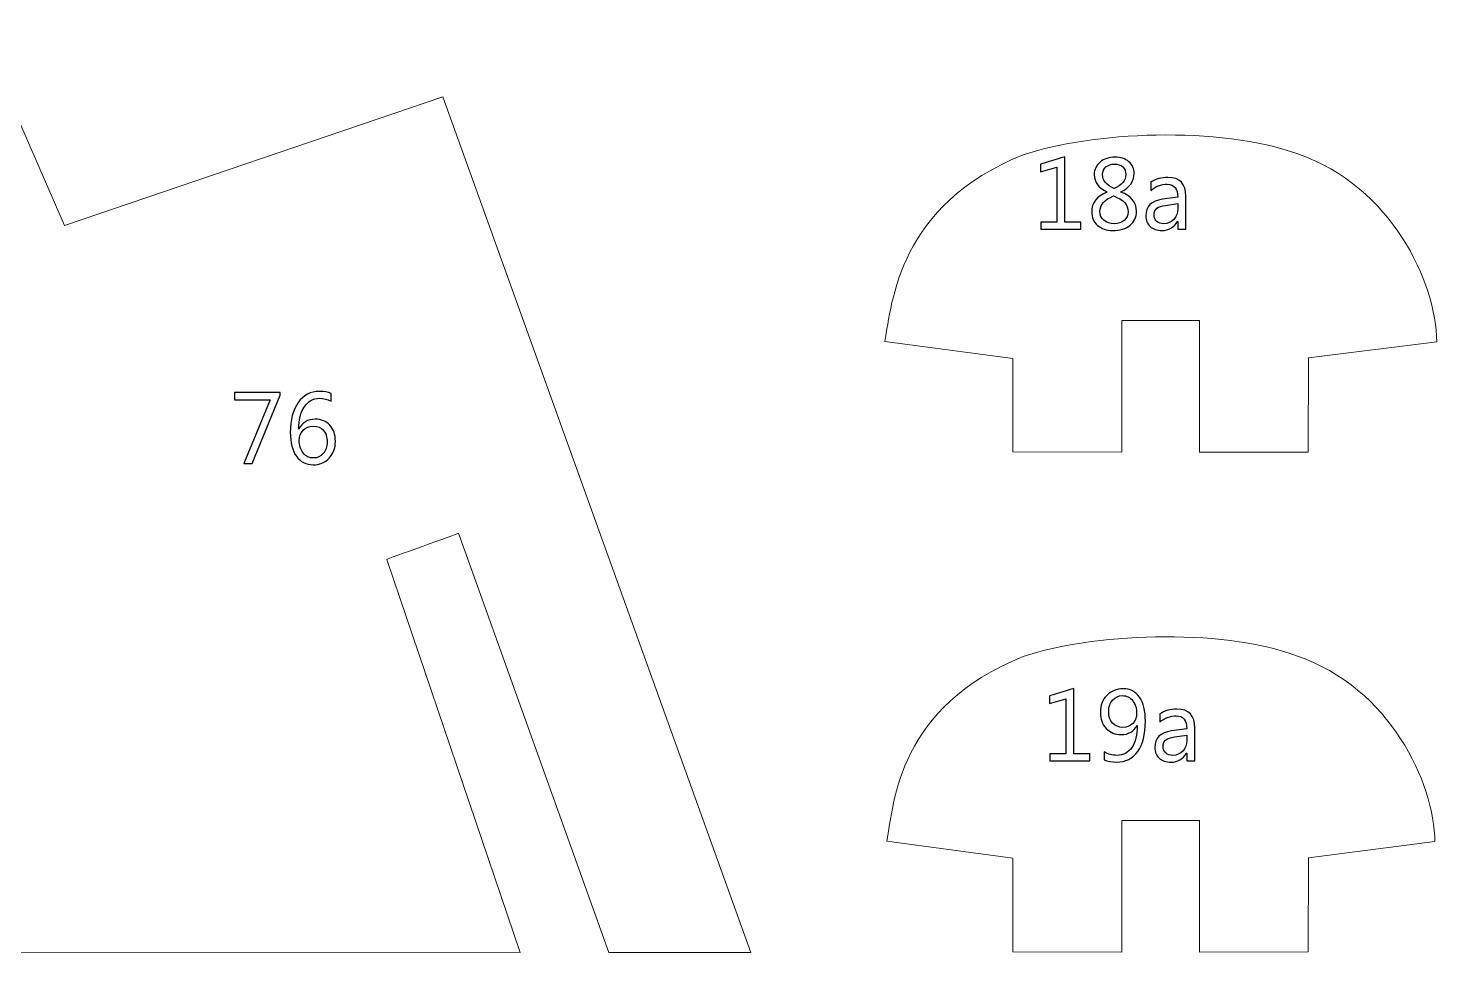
# Model space of a CAD drawing. Header units: centimetres. Extents: x -19.4 to 19.9, y -26.5 to 22.7.
# Drawn here: x 13.74 to 19.62, y -26.46 to -22.59 of the extents above; entities that cross this region are included whole.
import ezdxf

# ---------------------------------------------------------------- set-up
doc = ezdxf.new("R2010")
doc.units = ezdxf.units.CM
doc.header["$MEASUREMENT"] = 0
doc.layers.add('Camada 1', color=7, linetype='Continuous')

msp = doc.modelspace()

# ---------------------------------------------------------------- linework, layer by layer
at = {"layer": 'Camada 1', "color": 7, "lineweight": 9}
for points, knots in [([(15.46862, -22.88069), (15.46862, -22.88069), (16.7564, -26.45463), (16.7564, -26.45463), (16.7564, -26.45463), (16.7564, -26.45463), (16.16272, -26.45526), (16.16272, -26.45526), (16.16272, -26.45526), (16.16272, -26.45526), (15.53393, -24.70365), (15.53393, -24.70365), (15.53393, -24.70365), (15.53393, -24.70365), (15.23463, -24.8125), (15.23463, -24.8125), (15.23463, -24.8125), (15.23463, -24.8125), (15.79181, -26.45503), (15.79181, -26.45503), (15.79181, -26.45503), (15.79181, -26.45503), (8.80438, -26.45255), (8.80438, -26.45255), (8.80438, -26.45255), (8.80438, -26.45255), (8.79951, -25.87983), (8.79951, -25.87983), (8.79951, -25.87983), (8.79951, -25.87983), (8.47881, -25.87795), (8.47881, -25.87795), (8.47881, -25.87795), (8.47881, -25.87795), (8.47523, -26.45047), (8.47523, -26.45047), (8.47523, -26.45047), (8.47523, -26.45047), (6.45199, -26.45212), (6.45199, -26.45212), (6.45199, -26.45212), (6.20591, -26.46023), (6.14256, -26.04751), (6.38097, -25.97301), (6.38097, -25.97301), (6.38097, -25.97301), (8.44333, -25.27122), (8.44333, -25.27122), (8.44333, -25.27122), (8.44333, -25.27122), (8.34547, -24.96979), (8.34547, -24.96979), (8.34547, -24.96979), (8.34547, -24.96979), (9.88118, -24.43949), (9.88118, -24.43949), (9.88118, -24.43949), (9.88118, -24.43949), (9.99392, -24.74276), (9.99392, -24.74276), (9.99392, -24.74276), (9.99392, -24.74276), (12.45782, -23.90472), (12.45782, -23.90472), (12.45782, -23.90472), (12.45782, -23.90472), (11.44347, -21.50548), (11.44347, -21.50548), (11.44347, -21.50548), (11.44347, -21.50548), (12.89858, -21.14595), (12.89858, -21.14595), (12.89858, -21.14595), (12.89858, -21.14595), (13.889, -23.41795), (13.889, -23.41795), (13.889, -23.41795), (13.889, -23.41795), (15.46862, -22.88069), (15.46862, -22.88069)], [0, 0, 0, 0, 0.047619, 0.047619, 0.047619, 0.0476191, 0.0952381, 0.0952381, 0.0952381, 0.0952381, 0.1428571, 0.1428571, 0.1428571, 0.1428572, 0.1904762, 0.1904762, 0.1904762, 0.1904762, 0.2380952, 0.2380952, 0.2380952, 0.2380952, 0.2857143, 0.2857143, 0.2857143, 0.2857143, 0.3333333, 0.3333333, 0.3333333, 0.3333333, 0.3809524, 0.3809524, 0.3809524, 0.3809524, 0.4285714, 0.4285714, 0.4285714, 0.4285714, 0.4761905, 0.4761905, 0.4761905, 0.4761905, 0.5238095, 0.5238095, 0.5238095, 0.5238095, 0.5714286, 0.5714286, 0.5714286, 0.5714286, 0.6190476, 0.6190476, 0.6190476, 0.6190476, 0.6666667, 0.6666667, 0.6666667, 0.6666667, 0.7142857, 0.7142857, 0.7142857, 0.7142857, 0.7619048, 0.7619048, 0.7619048, 0.7619048, 0.8095238, 0.8095238, 0.8095238, 0.8095238, 0.8571429, 0.8571429, 0.8571429, 0.8571429, 0.9047619, 0.9047619, 0.9047619, 0.9047619, 1, 1, 1, 1]), ([(18.30571, -23.8153), (18.30571, -23.8153), (18.63016, -23.8153), (18.63016, -23.8153), (18.63016, -23.8153), (18.63016, -23.8153), (18.62994, -24.36472), (18.62994, -24.36472), (18.62994, -24.36472), (18.62994, -24.36472), (19.08462, -24.3646), (19.08462, -24.3646), (19.08462, -24.3646), (19.08462, -24.3646), (19.08492, -23.97119), (19.08492, -23.97119), (19.08492, -23.97119), (19.08492, -23.97119), (19.62165, -23.90367), (19.62165, -23.90367), (19.62165, -23.90367), (19.61868, -23.65699), (19.43366, -23.25421), (19.04145, -23.11915), (19.04145, -23.11915), (18.71674, -22.9992), (18.17088, -23.02732), (17.8942, -23.1225), (17.8942, -23.1225), (17.37287, -23.33171), (17.34574, -23.73671), (17.31563, -23.90215), (17.31563, -23.90215), (17.31563, -23.90215), (17.85018, -23.97329), (17.85018, -23.97329), (17.85018, -23.97329), (17.85018, -23.97329), (17.85024, -24.36394), (17.85024, -24.36394), (17.85024, -24.36394), (17.85024, -24.36394), (18.30575, -24.36468), (18.30575, -24.36468), (18.30575, -24.36468), (18.30575, -24.36468), (18.30571, -23.8153), (18.30571, -23.8153)], [0, 0, 0, 0, 0.0769231, 0.0769231, 0.0769231, 0.0769231, 0.1538462, 0.1538462, 0.1538462, 0.1538462, 0.2307692, 0.2307692, 0.2307692, 0.2307692, 0.3076923, 0.3076923, 0.3076923, 0.3076923, 0.3846154, 0.3846154, 0.3846154, 0.3846154, 0.4615385, 0.4615385, 0.4615385, 0.4615385, 0.5384615, 0.5384615, 0.5384615, 0.5384615, 0.6153846, 0.6153846, 0.6153846, 0.6153846, 0.6923077, 0.6923077, 0.6923077, 0.6923077, 0.7692308, 0.7692308, 0.7692308, 0.7692308, 0.8461538, 0.8461538, 0.8461538, 0.8461539, 1, 1, 1, 1]), ([(18.30571, -25.9033), (18.30571, -25.9033), (18.63016, -25.9033), (18.63016, -25.9033), (18.63016, -25.9033), (18.63016, -25.9033), (18.62994, -26.45272), (18.62994, -26.45272), (18.62994, -26.45272), (18.62994, -26.45272), (19.08462, -26.4526), (19.08462, -26.4526), (19.08462, -26.4526), (19.08462, -26.4526), (19.08492, -26.05919), (19.08492, -26.05919), (19.08492, -26.05919), (19.08492, -26.05919), (19.61366, -25.99167), (19.61366, -25.99167), (19.61366, -25.99167), (19.61069, -25.74499), (19.42774, -25.35021), (19.03552, -25.21515), (19.03552, -25.21515), (18.71082, -25.0952), (18.17088, -25.12332), (17.8942, -25.2185), (17.8942, -25.2185), (17.37287, -25.42771), (17.35376, -25.82471), (17.32364, -25.99015), (17.32364, -25.99015), (17.32364, -25.99015), (17.85018, -26.06129), (17.85018, -26.06129), (17.85018, -26.06129), (17.85018, -26.06129), (17.85024, -26.45194), (17.85024, -26.45194), (17.85024, -26.45194), (17.85024, -26.45194), (18.30575, -26.45268), (18.30575, -26.45268), (18.30575, -26.45268), (18.30575, -26.45268), (18.30571, -25.9033), (18.30571, -25.9033)], [0, 0, 0, 0, 0.0769231, 0.0769231, 0.0769231, 0.0769231, 0.1538462, 0.1538462, 0.1538462, 0.1538462, 0.2307692, 0.2307692, 0.2307692, 0.2307692, 0.3076923, 0.3076923, 0.3076923, 0.3076923, 0.3846154, 0.3846154, 0.3846154, 0.3846154, 0.4615385, 0.4615385, 0.4615385, 0.4615385, 0.5384615, 0.5384615, 0.5384615, 0.5384615, 0.6153846, 0.6153846, 0.6153846, 0.6153846, 0.6923077, 0.6923077, 0.6923077, 0.6923077, 0.7692308, 0.7692308, 0.7692308, 0.7692308, 0.8461538, 0.8461538, 0.8461538, 0.8461539, 1, 1, 1, 1])]:
    msp.add_open_spline(points, degree=3, knots=knots, dxfattribs=at)
at = {"layer": 'Camada 1', "color": 7}
for points, knots in [([(18.13488, -23.4337), (18.13488, -23.4337), (17.96724, -23.4337), (17.96724, -23.4337), (17.96724, -23.4337), (17.96724, -23.4337), (17.96724, -23.40407), (17.96724, -23.40407), (17.96724, -23.40407), (17.96724, -23.40407), (18.03412, -23.40407), (18.03412, -23.40407), (18.03412, -23.40407), (18.03412, -23.40407), (18.03412, -23.17363), (18.03412, -23.17363), (18.03412, -23.17363), (18.03412, -23.17363), (17.96554, -23.19409), (17.96554, -23.19409), (17.96554, -23.19409), (17.96554, -23.19409), (17.96554, -23.16192), (17.96554, -23.16192), (17.96554, -23.16192), (17.96554, -23.16192), (18.06799, -23.13059), (18.06799, -23.13059), (18.06799, -23.13059), (18.06799, -23.13059), (18.06799, -23.40407), (18.06799, -23.40407), (18.06799, -23.40407), (18.06799, -23.40407), (18.13488, -23.40407), (18.13488, -23.40407), (18.13488, -23.40407), (18.13488, -23.40407), (18.13488, -23.4337), (18.13488, -23.4337)], [0, 0, 0, 0, 0.0909091, 0.0909091, 0.0909091, 0.0909091, 0.1818182, 0.1818182, 0.1818182, 0.1818182, 0.2727273, 0.2727273, 0.2727273, 0.2727273, 0.3636364, 0.3636364, 0.3636364, 0.3636364, 0.4545455, 0.4545455, 0.4545455, 0.4545455, 0.5454545, 0.5454545, 0.5454545, 0.5454546, 0.6363636, 0.6363636, 0.6363636, 0.6363636, 0.7272727, 0.7272727, 0.7272727, 0.7272727, 0.8181818, 0.8181818, 0.8181818, 0.8181818, 1, 1, 1, 1]), ([(18.24368, -23.27833), (18.24368, -23.27833), (18.24368, -23.27749), (18.24368, -23.27749), (18.24368, -23.27749), (18.20812, -23.26098), (18.19034, -23.23699), (18.19034, -23.20552), (18.19034, -23.20552), (18.19034, -23.18414), (18.19845, -23.16657), (18.21475, -23.15288), (18.21475, -23.15288), (18.23105, -23.13913), (18.252, -23.13228), (18.27769, -23.13228), (18.27769, -23.13228), (18.30083, -23.13228), (18.31988, -23.1387), (18.33477, -23.15154), (18.33477, -23.15154), (18.34965, -23.16439), (18.35713, -23.18082), (18.35713, -23.20093), (18.35713, -23.20093), (18.35713, -23.23381), (18.33879, -23.25928), (18.3021, -23.27749), (18.3021, -23.27749), (18.3021, -23.27749), (18.3021, -23.27833), (18.3021, -23.27833), (18.3021, -23.27833), (18.34528, -23.29379), (18.36687, -23.32053), (18.36687, -23.35856), (18.36687, -23.35856), (18.36687, -23.38311), (18.35805, -23.40258), (18.34041, -23.41705), (18.34041, -23.41705), (18.32284, -23.43151), (18.29829, -23.43878), (18.26689, -23.43878), (18.26689, -23.43878), (18.24156, -23.43878), (18.22075, -23.43158), (18.20431, -23.41726), (18.20431, -23.41726), (18.18794, -23.40294), (18.17975, -23.38431), (18.17975, -23.36145), (18.17975, -23.36145), (18.17975, -23.32342), (18.20106, -23.29569), (18.24368, -23.27833)], [0, 0, 0, 0, 0.0666667, 0.0666667, 0.0666667, 0.0666667, 0.1333333, 0.1333333, 0.1333333, 0.1333333, 0.2, 0.2, 0.2, 0.2, 0.2666667, 0.2666667, 0.2666667, 0.2666667, 0.3333333, 0.3333333, 0.3333333, 0.3333333, 0.4, 0.4, 0.4, 0.4, 0.4666667, 0.4666667, 0.4666667, 0.4666667, 0.5333333, 0.5333333, 0.5333333, 0.5333333, 0.6, 0.6, 0.6, 0.6, 0.6666667, 0.6666667, 0.6666667, 0.6666667, 0.7333333, 0.7333333, 0.7333333, 0.7333333, 0.8, 0.8, 0.8, 0.8, 0.8666667, 0.8666667, 0.8666667, 0.8666667, 1, 1, 1, 1]), ([(18.32242, -23.20517), (18.32242, -23.19148), (18.31812, -23.18075), (18.30958, -23.17285), (18.30958, -23.17285), (18.30104, -23.16502), (18.28933, -23.16107), (18.27458, -23.16107), (18.27458, -23.16107), (18.26075, -23.16107), (18.24904, -23.16516), (18.23944, -23.17342), (18.23944, -23.17342), (18.22985, -23.1816), (18.22505, -23.19204), (18.22505, -23.20474), (18.22505, -23.20474), (18.22505, -23.23057), (18.24114, -23.24997), (18.27331, -23.26309), (18.27331, -23.26309), (18.30605, -23.24955), (18.32242, -23.23029), (18.32242, -23.20517)], [0, 0, 0, 0, 0.1428571, 0.1428571, 0.1428571, 0.1428572, 0.2857143, 0.2857143, 0.2857143, 0.2857143, 0.4285714, 0.4285714, 0.4285714, 0.4285714, 0.5714286, 0.5714286, 0.5714286, 0.5714286, 0.7142857, 0.7142857, 0.7142857, 0.7142857, 1, 1, 1, 1]), ([(18.57304, -23.4337), (18.57304, -23.4337), (18.53917, -23.4337), (18.53917, -23.4337), (18.53917, -23.4337), (18.53917, -23.4337), (18.53917, -23.40061), (18.53917, -23.40061), (18.53917, -23.40061), (18.53917, -23.40061), (18.53832, -23.40061), (18.53832, -23.40061), (18.53832, -23.40061), (18.52358, -23.42608), (18.50192, -23.43878), (18.4732, -23.43878), (18.4732, -23.43878), (18.4521, -23.43878), (18.43559, -23.43321), (18.42367, -23.42199), (18.42367, -23.42199), (18.41174, -23.41084), (18.40582, -23.39602), (18.40582, -23.37754), (18.40582, -23.37754), (18.40582, -23.33795), (18.4291, -23.31488), (18.47567, -23.30839), (18.47567, -23.30839), (18.47567, -23.30839), (18.53917, -23.2995), (18.53917, -23.2995), (18.53917, -23.2995), (18.53917, -23.26338), (18.52463, -23.24531), (18.49557, -23.24531), (18.49557, -23.24531), (18.47009, -23.24531), (18.44709, -23.25406), (18.42656, -23.27156), (18.42656, -23.27156), (18.42656, -23.27156), (18.42656, -23.23685), (18.42656, -23.23685), (18.42656, -23.23685), (18.44737, -23.22358), (18.47129, -23.21695), (18.49846, -23.21695), (18.49846, -23.21695), (18.5482, -23.21695), (18.57304, -23.24327), (18.57304, -23.29597), (18.57304, -23.29597), (18.57304, -23.29597), (18.57304, -23.4337), (18.57304, -23.4337)], [0, 0, 0, 0, 0.0666667, 0.0666667, 0.0666667, 0.0666667, 0.1333333, 0.1333333, 0.1333333, 0.1333333, 0.2, 0.2, 0.2, 0.2, 0.2666667, 0.2666667, 0.2666667, 0.2666667, 0.3333333, 0.3333333, 0.3333333, 0.3333333, 0.4, 0.4, 0.4, 0.4, 0.4666667, 0.4666667, 0.4666667, 0.4666667, 0.5333333, 0.5333333, 0.5333333, 0.5333333, 0.6, 0.6, 0.6, 0.6, 0.6666667, 0.6666667, 0.6666667, 0.6666667, 0.7333333, 0.7333333, 0.7333333, 0.7333333, 0.8, 0.8, 0.8, 0.8, 0.8666667, 0.8666667, 0.8666667, 0.8666667, 1, 1, 1, 1]), ([(18.27105, -23.29442), (18.23331, -23.30945), (18.21447, -23.33132), (18.21447, -23.3599), (18.21447, -23.3599), (18.21447, -23.37464), (18.21997, -23.38678), (18.23091, -23.39623), (18.23091, -23.39623), (18.24184, -23.40569), (18.25624, -23.41042), (18.27416, -23.41042), (18.27416, -23.41042), (18.29123, -23.41042), (18.30513, -23.40576), (18.31593, -23.39645), (18.31593, -23.39645), (18.32672, -23.38713), (18.33216, -23.37535), (18.33216, -23.3611), (18.33216, -23.3611), (18.33216, -23.33132), (18.31177, -23.30903), (18.27105, -23.29442)], [0, 0, 0, 0, 0.1428571, 0.1428571, 0.1428571, 0.1428572, 0.2857143, 0.2857143, 0.2857143, 0.2857143, 0.4285714, 0.4285714, 0.4285714, 0.4285714, 0.5714286, 0.5714286, 0.5714286, 0.5714286, 0.7142857, 0.7142857, 0.7142857, 0.7142857, 1, 1, 1, 1]), ([(18.53917, -23.32659), (18.53917, -23.32659), (18.48809, -23.33365), (18.48809, -23.33365), (18.48809, -23.33365), (18.47235, -23.33584), (18.4605, -23.33979), (18.45253, -23.34536), (18.45253, -23.34536), (18.44455, -23.35101), (18.44053, -23.36089), (18.44053, -23.37514), (18.44053, -23.37514), (18.44053, -23.38551), (18.4442, -23.39398), (18.45161, -23.40054), (18.45161, -23.40054), (18.45895, -23.4071), (18.46882, -23.41042), (18.48103, -23.41042), (18.48103, -23.41042), (18.49789, -23.41042), (18.51179, -23.40449), (18.52273, -23.39271), (18.52273, -23.39271), (18.53367, -23.38085), (18.53917, -23.3659), (18.53917, -23.34776), (18.53917, -23.34776), (18.53917, -23.34776), (18.53917, -23.32659), (18.53917, -23.32659)], [0, 0, 0, 0, 0.1111111, 0.1111111, 0.1111111, 0.1111111, 0.2222222, 0.2222222, 0.2222222, 0.2222222, 0.3333333, 0.3333333, 0.3333333, 0.3333333, 0.4444444, 0.4444444, 0.4444444, 0.4444445, 0.5555556, 0.5555556, 0.5555556, 0.5555556, 0.6666667, 0.6666667, 0.6666667, 0.6666667, 0.7777778, 0.7777778, 0.7777778, 0.7777778, 1, 1, 1, 1]), ([(14.78958, -24.12666), (14.78958, -24.12666), (14.67231, -24.41234), (14.67231, -24.41234), (14.67231, -24.41234), (14.67231, -24.41234), (14.63717, -24.41234), (14.63717, -24.41234), (14.63717, -24.41234), (14.63717, -24.41234), (14.74809, -24.14648), (14.74809, -24.14648), (14.74809, -24.14648), (14.74809, -24.14648), (14.59865, -24.14648), (14.59865, -24.14648), (14.59865, -24.14648), (14.59865, -24.14648), (14.59865, -24.116), (14.59865, -24.116), (14.59865, -24.116), (14.59865, -24.116), (14.78958, -24.116), (14.78958, -24.116), (14.78958, -24.116), (14.78958, -24.116), (14.78958, -24.12666), (14.78958, -24.12666)], [0, 0, 0, 0, 0.125, 0.125, 0.125, 0.125, 0.25, 0.25, 0.25, 0.25, 0.375, 0.375, 0.375, 0.375, 0.5, 0.5, 0.5, 0.5, 0.625, 0.625, 0.625, 0.625, 0.75, 0.75, 0.75, 0.75, 1, 1, 1, 1]), ([(15.00209, -24.11939), (15.00209, -24.11939), (15.00209, -24.15149), (15.00209, -24.15149), (15.00209, -24.15149), (14.98678, -24.14366), (14.9707, -24.13971), (14.95376, -24.13971), (14.95376, -24.13971), (14.92751, -24.13971), (14.90649, -24.15142), (14.89068, -24.17485), (14.89068, -24.17485), (14.87495, -24.19827), (14.86705, -24.22967), (14.86705, -24.26897), (14.86705, -24.26897), (14.86705, -24.26897), (14.86789, -24.26897), (14.86789, -24.26897), (14.86789, -24.26897), (14.88165, -24.24096), (14.90423, -24.22692), (14.93563, -24.22692), (14.93563, -24.22692), (14.96152, -24.22692), (14.98205, -24.23524), (14.99737, -24.25182), (14.99737, -24.25182), (15.01268, -24.26847), (15.0203, -24.2907), (15.0203, -24.31857), (15.0203, -24.31857), (15.0203, -24.34764), (15.01155, -24.37142), (14.99405, -24.38983), (14.99405, -24.38983), (14.97655, -24.40825), (14.95433, -24.41742), (14.92737, -24.41742), (14.92737, -24.41742), (14.8976, -24.41742), (14.87424, -24.40557), (14.85731, -24.38186), (14.85731, -24.38186), (14.84038, -24.35815), (14.83191, -24.32485), (14.83191, -24.28195), (14.83191, -24.28195), (14.83191, -24.22995), (14.84299, -24.18846), (14.86514, -24.15749), (14.86514, -24.15749), (14.8873, -24.12644), (14.91658, -24.11092), (14.95292, -24.11092), (14.95292, -24.11092), (14.97359, -24.11092), (14.98996, -24.11374), (15.00209, -24.11939)], [0, 0, 0, 0, 0.0625, 0.0625, 0.0625, 0.0625, 0.125, 0.125, 0.125, 0.125, 0.1875, 0.1875, 0.1875, 0.1875, 0.25, 0.25, 0.25, 0.25, 0.3125, 0.3125, 0.3125, 0.3125, 0.375, 0.375, 0.375, 0.375, 0.4375, 0.4375, 0.4375, 0.4375, 0.5, 0.5, 0.5, 0.5, 0.5625, 0.5625, 0.5625, 0.5625, 0.625, 0.625, 0.625, 0.625, 0.6875, 0.6875, 0.6875, 0.6875, 0.75, 0.75, 0.75, 0.75, 0.8125, 0.8125, 0.8125, 0.8125, 0.875, 0.875, 0.875, 0.875, 1, 1, 1, 1]), ([(14.92808, -24.2557), (14.91058, -24.2557), (14.8964, -24.26163), (14.88553, -24.27348), (14.88553, -24.27348), (14.8746, -24.28541), (14.86916, -24.29938), (14.86916, -24.31554), (14.86916, -24.31554), (14.86916, -24.33586), (14.8746, -24.35314), (14.88539, -24.36754), (14.88539, -24.36754), (14.89619, -24.38186), (14.91058, -24.38906), (14.9285, -24.38906), (14.9285, -24.38906), (14.94558, -24.38906), (14.95941, -24.38278), (14.96985, -24.37029), (14.96985, -24.37029), (14.98036, -24.3578), (14.98558, -24.342), (14.98558, -24.3228), (14.98558, -24.3228), (14.98558, -24.30178), (14.98057, -24.28541), (14.97048, -24.27348), (14.97048, -24.27348), (14.96039, -24.26163), (14.94628, -24.2557), (14.92808, -24.2557)], [0, 0, 0, 0, 0.1111111, 0.1111111, 0.1111111, 0.1111111, 0.2222222, 0.2222222, 0.2222222, 0.2222222, 0.3333333, 0.3333333, 0.3333333, 0.3333333, 0.4444444, 0.4444444, 0.4444444, 0.4444445, 0.5555556, 0.5555556, 0.5555556, 0.5555556, 0.6666667, 0.6666667, 0.6666667, 0.6666667, 0.7777778, 0.7777778, 0.7777778, 0.7777778, 1, 1, 1, 1]), ([(18.17252, -25.65446), (18.17252, -25.65446), (18.00488, -25.65446), (18.00488, -25.65446), (18.00488, -25.65446), (18.00488, -25.65446), (18.00488, -25.62483), (18.00488, -25.62483), (18.00488, -25.62483), (18.00488, -25.62483), (18.07176, -25.62483), (18.07176, -25.62483), (18.07176, -25.62483), (18.07176, -25.62483), (18.07176, -25.39439), (18.07176, -25.39439), (18.07176, -25.39439), (18.07176, -25.39439), (18.00318, -25.41485), (18.00318, -25.41485), (18.00318, -25.41485), (18.00318, -25.41485), (18.00318, -25.38268), (18.00318, -25.38268), (18.00318, -25.38268), (18.00318, -25.38268), (18.10563, -25.35135), (18.10563, -25.35135), (18.10563, -25.35135), (18.10563, -25.35135), (18.10563, -25.62483), (18.10563, -25.62483), (18.10563, -25.62483), (18.10563, -25.62483), (18.17252, -25.62483), (18.17252, -25.62483), (18.17252, -25.62483), (18.17252, -25.62483), (18.17252, -25.65446), (18.17252, -25.65446)], [0, 0, 0, 0, 0.0909091, 0.0909091, 0.0909091, 0.0909091, 0.1818182, 0.1818182, 0.1818182, 0.1818182, 0.2727273, 0.2727273, 0.2727273, 0.2727273, 0.3636364, 0.3636364, 0.3636364, 0.3636364, 0.4545455, 0.4545455, 0.4545455, 0.4545455, 0.5454545, 0.5454545, 0.5454545, 0.5454546, 0.6363636, 0.6363636, 0.6363636, 0.6363636, 0.7272727, 0.7272727, 0.7272727, 0.7272727, 0.8181818, 0.8181818, 0.8181818, 0.8181818, 1, 1, 1, 1]), ([(18.23221, -25.64966), (18.23221, -25.64966), (18.23221, -25.61714), (18.23221, -25.61714), (18.23221, -25.61714), (18.24872, -25.62652), (18.26622, -25.63118), (18.2847, -25.63118), (18.2847, -25.63118), (18.31152, -25.63118), (18.33247, -25.62031), (18.34736, -25.59865), (18.34736, -25.59865), (18.36232, -25.57699), (18.3698, -25.54616), (18.3698, -25.50629), (18.3698, -25.50629), (18.36951, -25.50643), (18.36923, -25.50643), (18.36895, -25.50629), (18.36895, -25.50629), (18.35632, -25.53169), (18.33424, -25.54439), (18.30291, -25.54439), (18.30291, -25.54439), (18.27751, -25.54439), (18.25676, -25.53578), (18.24047, -25.51857), (18.24047, -25.51857), (18.22424, -25.50135), (18.21612, -25.47913), (18.21612, -25.45203), (18.21612, -25.45203), (18.21612, -25.4231), (18.22501, -25.39933), (18.24286, -25.38084), (18.24286, -25.38084), (18.26072, -25.36228), (18.28351, -25.35304), (18.31138, -25.35304), (18.31138, -25.35304), (18.34052, -25.35304), (18.3633, -25.36461), (18.3796, -25.38769), (18.3796, -25.38769), (18.3959, -25.41076), (18.40409, -25.44441), (18.40409, -25.48851), (18.40409, -25.48851), (18.40409, -25.54326), (18.3935, -25.58546), (18.37227, -25.61509), (18.37227, -25.61509), (18.3511, -25.64472), (18.32161, -25.65954), (18.28386, -25.65954), (18.28386, -25.65954), (18.26403, -25.65954), (18.24682, -25.65622), (18.23221, -25.64966)], [0, 0, 0, 0, 0.0625, 0.0625, 0.0625, 0.0625, 0.125, 0.125, 0.125, 0.125, 0.1875, 0.1875, 0.1875, 0.1875, 0.25, 0.25, 0.25, 0.25, 0.3125, 0.3125, 0.3125, 0.3125, 0.375, 0.375, 0.375, 0.375, 0.4375, 0.4375, 0.4375, 0.4375, 0.5, 0.5, 0.5, 0.5, 0.5625, 0.5625, 0.5625, 0.5625, 0.625, 0.625, 0.625, 0.625, 0.6875, 0.6875, 0.6875, 0.6875, 0.75, 0.75, 0.75, 0.75, 0.8125, 0.8125, 0.8125, 0.8125, 0.875, 0.875, 0.875, 0.875, 1, 1, 1, 1]), ([(18.3082, -25.38183), (18.29183, -25.38183), (18.27821, -25.38797), (18.26728, -25.40031), (18.26728, -25.40031), (18.25634, -25.41266), (18.25084, -25.42833), (18.25084, -25.44738), (18.25084, -25.44738), (18.25084, -25.46819), (18.2562, -25.48456), (18.26692, -25.49648), (18.26692, -25.49648), (18.27765, -25.50841), (18.29218, -25.51433), (18.31053, -25.51433), (18.31053, -25.51433), (18.32647, -25.51433), (18.33995, -25.5089), (18.35103, -25.49804), (18.35103, -25.49804), (18.36211, -25.4871), (18.36768, -25.47383), (18.36768, -25.4581), (18.36768, -25.4581), (18.36768, -25.43566), (18.36218, -25.41732), (18.35117, -25.40314), (18.35117, -25.40314), (18.34016, -25.38896), (18.32584, -25.38183), (18.3082, -25.38183)], [0, 0, 0, 0, 0.1111111, 0.1111111, 0.1111111, 0.1111111, 0.2222222, 0.2222222, 0.2222222, 0.2222222, 0.3333333, 0.3333333, 0.3333333, 0.3333333, 0.4444444, 0.4444444, 0.4444444, 0.4444445, 0.5555556, 0.5555556, 0.5555556, 0.5555556, 0.6666667, 0.6666667, 0.6666667, 0.6666667, 0.7777778, 0.7777778, 0.7777778, 0.7777778, 1, 1, 1, 1]), ([(18.61068, -25.65446), (18.61068, -25.65446), (18.57681, -25.65446), (18.57681, -25.65446), (18.57681, -25.65446), (18.57681, -25.65446), (18.57681, -25.62137), (18.57681, -25.62137), (18.57681, -25.62137), (18.57681, -25.62137), (18.57596, -25.62137), (18.57596, -25.62137), (18.57596, -25.62137), (18.56122, -25.64684), (18.53956, -25.65954), (18.51084, -25.65954), (18.51084, -25.65954), (18.48974, -25.65954), (18.47323, -25.65397), (18.46131, -25.64275), (18.46131, -25.64275), (18.44938, -25.6316), (18.44346, -25.61678), (18.44346, -25.5983), (18.44346, -25.5983), (18.44346, -25.55871), (18.46674, -25.53564), (18.51331, -25.52915), (18.51331, -25.52915), (18.51331, -25.52915), (18.57681, -25.52026), (18.57681, -25.52026), (18.57681, -25.52026), (18.57681, -25.48414), (18.56227, -25.46607), (18.53321, -25.46607), (18.53321, -25.46607), (18.50773, -25.46607), (18.48473, -25.47482), (18.4642, -25.49232), (18.4642, -25.49232), (18.4642, -25.49232), (18.4642, -25.45761), (18.4642, -25.45761), (18.4642, -25.45761), (18.48501, -25.44434), (18.50893, -25.43771), (18.5361, -25.43771), (18.5361, -25.43771), (18.58584, -25.43771), (18.61068, -25.46403), (18.61068, -25.51673), (18.61068, -25.51673), (18.61068, -25.51673), (18.61068, -25.65446), (18.61068, -25.65446)], [0, 0, 0, 0, 0.0666667, 0.0666667, 0.0666667, 0.0666667, 0.1333333, 0.1333333, 0.1333333, 0.1333333, 0.2, 0.2, 0.2, 0.2, 0.2666667, 0.2666667, 0.2666667, 0.2666667, 0.3333333, 0.3333333, 0.3333333, 0.3333333, 0.4, 0.4, 0.4, 0.4, 0.4666667, 0.4666667, 0.4666667, 0.4666667, 0.5333333, 0.5333333, 0.5333333, 0.5333333, 0.6, 0.6, 0.6, 0.6, 0.6666667, 0.6666667, 0.6666667, 0.6666667, 0.7333333, 0.7333333, 0.7333333, 0.7333333, 0.8, 0.8, 0.8, 0.8, 0.8666667, 0.8666667, 0.8666667, 0.8666667, 1, 1, 1, 1]), ([(18.57681, -25.54735), (18.57681, -25.54735), (18.52573, -25.55441), (18.52573, -25.55441), (18.52573, -25.55441), (18.50999, -25.5566), (18.49814, -25.56055), (18.49017, -25.56612), (18.49017, -25.56612), (18.48219, -25.57177), (18.47817, -25.58165), (18.47817, -25.5959), (18.47817, -25.5959), (18.47817, -25.60627), (18.48184, -25.61474), (18.48925, -25.6213), (18.48925, -25.6213), (18.49659, -25.62786), (18.50646, -25.63118), (18.51867, -25.63118), (18.51867, -25.63118), (18.53553, -25.63118), (18.54943, -25.62525), (18.56037, -25.61347), (18.56037, -25.61347), (18.57131, -25.60161), (18.57681, -25.58666), (18.57681, -25.56852), (18.57681, -25.56852), (18.57681, -25.56852), (18.57681, -25.54735), (18.57681, -25.54735)], [0, 0, 0, 0, 0.1111111, 0.1111111, 0.1111111, 0.1111111, 0.2222222, 0.2222222, 0.2222222, 0.2222222, 0.3333333, 0.3333333, 0.3333333, 0.3333333, 0.4444444, 0.4444444, 0.4444444, 0.4444445, 0.5555556, 0.5555556, 0.5555556, 0.5555556, 0.6666667, 0.6666667, 0.6666667, 0.6666667, 0.7777778, 0.7777778, 0.7777778, 0.7777778, 1, 1, 1, 1])]:
    msp.add_open_spline(points, degree=3, knots=knots, dxfattribs=at)
at = {"layer": 'Camada 1', "color": 250, "lineweight": 9}
for points, knots in [([(18.13488, -23.4337), (18.13488, -23.4337), (17.96724, -23.4337), (17.96724, -23.4337), (17.96724, -23.4337), (17.96724, -23.4337), (17.96724, -23.40407), (17.96724, -23.40407), (17.96724, -23.40407), (17.96724, -23.40407), (18.03412, -23.40407), (18.03412, -23.40407), (18.03412, -23.40407), (18.03412, -23.40407), (18.03412, -23.17363), (18.03412, -23.17363), (18.03412, -23.17363), (18.03412, -23.17363), (17.96554, -23.19409), (17.96554, -23.19409), (17.96554, -23.19409), (17.96554, -23.19409), (17.96554, -23.16192), (17.96554, -23.16192), (17.96554, -23.16192), (17.96554, -23.16192), (18.06799, -23.13059), (18.06799, -23.13059), (18.06799, -23.13059), (18.06799, -23.13059), (18.06799, -23.40407), (18.06799, -23.40407), (18.06799, -23.40407), (18.06799, -23.40407), (18.13488, -23.40407), (18.13488, -23.40407), (18.13488, -23.40407), (18.13488, -23.40407), (18.13488, -23.4337), (18.13488, -23.4337)], [0, 0, 0, 0, 0.0909091, 0.0909091, 0.0909091, 0.0909091, 0.1818182, 0.1818182, 0.1818182, 0.1818182, 0.2727273, 0.2727273, 0.2727273, 0.2727273, 0.3636364, 0.3636364, 0.3636364, 0.3636364, 0.4545455, 0.4545455, 0.4545455, 0.4545455, 0.5454545, 0.5454545, 0.5454545, 0.5454546, 0.6363636, 0.6363636, 0.6363636, 0.6363636, 0.7272727, 0.7272727, 0.7272727, 0.7272727, 0.8181818, 0.8181818, 0.8181818, 0.8181818, 1, 1, 1, 1]), ([(18.24368, -23.27833), (18.24368, -23.27833), (18.24368, -23.27749), (18.24368, -23.27749), (18.24368, -23.27749), (18.20812, -23.26098), (18.19034, -23.23699), (18.19034, -23.20552), (18.19034, -23.20552), (18.19034, -23.18414), (18.19845, -23.16657), (18.21475, -23.15288), (18.21475, -23.15288), (18.23105, -23.13913), (18.252, -23.13228), (18.27769, -23.13228), (18.27769, -23.13228), (18.30083, -23.13228), (18.31988, -23.1387), (18.33477, -23.15154), (18.33477, -23.15154), (18.34965, -23.16439), (18.35713, -23.18082), (18.35713, -23.20093), (18.35713, -23.20093), (18.35713, -23.23381), (18.33879, -23.25928), (18.3021, -23.27749), (18.3021, -23.27749), (18.3021, -23.27749), (18.3021, -23.27833), (18.3021, -23.27833), (18.3021, -23.27833), (18.34528, -23.29379), (18.36687, -23.32053), (18.36687, -23.35856), (18.36687, -23.35856), (18.36687, -23.38311), (18.35805, -23.40258), (18.34041, -23.41705), (18.34041, -23.41705), (18.32284, -23.43151), (18.29829, -23.43878), (18.26689, -23.43878), (18.26689, -23.43878), (18.24156, -23.43878), (18.22075, -23.43158), (18.20431, -23.41726), (18.20431, -23.41726), (18.18794, -23.40294), (18.17975, -23.38431), (18.17975, -23.36145), (18.17975, -23.36145), (18.17975, -23.32342), (18.20106, -23.29569), (18.24368, -23.27833)], [0, 0, 0, 0, 0.0666667, 0.0666667, 0.0666667, 0.0666667, 0.1333333, 0.1333333, 0.1333333, 0.1333333, 0.2, 0.2, 0.2, 0.2, 0.2666667, 0.2666667, 0.2666667, 0.2666667, 0.3333333, 0.3333333, 0.3333333, 0.3333333, 0.4, 0.4, 0.4, 0.4, 0.4666667, 0.4666667, 0.4666667, 0.4666667, 0.5333333, 0.5333333, 0.5333333, 0.5333333, 0.6, 0.6, 0.6, 0.6, 0.6666667, 0.6666667, 0.6666667, 0.6666667, 0.7333333, 0.7333333, 0.7333333, 0.7333333, 0.8, 0.8, 0.8, 0.8, 0.8666667, 0.8666667, 0.8666667, 0.8666667, 1, 1, 1, 1]), ([(18.32242, -23.20517), (18.32242, -23.19148), (18.31812, -23.18075), (18.30958, -23.17285), (18.30958, -23.17285), (18.30104, -23.16502), (18.28933, -23.16107), (18.27458, -23.16107), (18.27458, -23.16107), (18.26075, -23.16107), (18.24904, -23.16516), (18.23944, -23.17342), (18.23944, -23.17342), (18.22985, -23.1816), (18.22505, -23.19204), (18.22505, -23.20474), (18.22505, -23.20474), (18.22505, -23.23057), (18.24114, -23.24997), (18.27331, -23.26309), (18.27331, -23.26309), (18.30605, -23.24955), (18.32242, -23.23029), (18.32242, -23.20517)], [0, 0, 0, 0, 0.1428571, 0.1428571, 0.1428571, 0.1428572, 0.2857143, 0.2857143, 0.2857143, 0.2857143, 0.4285714, 0.4285714, 0.4285714, 0.4285714, 0.5714286, 0.5714286, 0.5714286, 0.5714286, 0.7142857, 0.7142857, 0.7142857, 0.7142857, 1, 1, 1, 1]), ([(18.57304, -23.4337), (18.57304, -23.4337), (18.53917, -23.4337), (18.53917, -23.4337), (18.53917, -23.4337), (18.53917, -23.4337), (18.53917, -23.40061), (18.53917, -23.40061), (18.53917, -23.40061), (18.53917, -23.40061), (18.53832, -23.40061), (18.53832, -23.40061), (18.53832, -23.40061), (18.52358, -23.42608), (18.50192, -23.43878), (18.4732, -23.43878), (18.4732, -23.43878), (18.4521, -23.43878), (18.43559, -23.43321), (18.42367, -23.42199), (18.42367, -23.42199), (18.41174, -23.41084), (18.40582, -23.39602), (18.40582, -23.37754), (18.40582, -23.37754), (18.40582, -23.33795), (18.4291, -23.31488), (18.47567, -23.30839), (18.47567, -23.30839), (18.47567, -23.30839), (18.53917, -23.2995), (18.53917, -23.2995), (18.53917, -23.2995), (18.53917, -23.26338), (18.52463, -23.24531), (18.49557, -23.24531), (18.49557, -23.24531), (18.47009, -23.24531), (18.44709, -23.25406), (18.42656, -23.27156), (18.42656, -23.27156), (18.42656, -23.27156), (18.42656, -23.23685), (18.42656, -23.23685), (18.42656, -23.23685), (18.44737, -23.22358), (18.47129, -23.21695), (18.49846, -23.21695), (18.49846, -23.21695), (18.5482, -23.21695), (18.57304, -23.24327), (18.57304, -23.29597), (18.57304, -23.29597), (18.57304, -23.29597), (18.57304, -23.4337), (18.57304, -23.4337)], [0, 0, 0, 0, 0.0666667, 0.0666667, 0.0666667, 0.0666667, 0.1333333, 0.1333333, 0.1333333, 0.1333333, 0.2, 0.2, 0.2, 0.2, 0.2666667, 0.2666667, 0.2666667, 0.2666667, 0.3333333, 0.3333333, 0.3333333, 0.3333333, 0.4, 0.4, 0.4, 0.4, 0.4666667, 0.4666667, 0.4666667, 0.4666667, 0.5333333, 0.5333333, 0.5333333, 0.5333333, 0.6, 0.6, 0.6, 0.6, 0.6666667, 0.6666667, 0.6666667, 0.6666667, 0.7333333, 0.7333333, 0.7333333, 0.7333333, 0.8, 0.8, 0.8, 0.8, 0.8666667, 0.8666667, 0.8666667, 0.8666667, 1, 1, 1, 1]), ([(18.27105, -23.29442), (18.23331, -23.30945), (18.21447, -23.33132), (18.21447, -23.3599), (18.21447, -23.3599), (18.21447, -23.37464), (18.21997, -23.38678), (18.23091, -23.39623), (18.23091, -23.39623), (18.24184, -23.40569), (18.25624, -23.41042), (18.27416, -23.41042), (18.27416, -23.41042), (18.29123, -23.41042), (18.30513, -23.40576), (18.31593, -23.39645), (18.31593, -23.39645), (18.32672, -23.38713), (18.33216, -23.37535), (18.33216, -23.3611), (18.33216, -23.3611), (18.33216, -23.33132), (18.31177, -23.30903), (18.27105, -23.29442)], [0, 0, 0, 0, 0.1428571, 0.1428571, 0.1428571, 0.1428572, 0.2857143, 0.2857143, 0.2857143, 0.2857143, 0.4285714, 0.4285714, 0.4285714, 0.4285714, 0.5714286, 0.5714286, 0.5714286, 0.5714286, 0.7142857, 0.7142857, 0.7142857, 0.7142857, 1, 1, 1, 1]), ([(18.53917, -23.32659), (18.53917, -23.32659), (18.48809, -23.33365), (18.48809, -23.33365), (18.48809, -23.33365), (18.47235, -23.33584), (18.4605, -23.33979), (18.45253, -23.34536), (18.45253, -23.34536), (18.44455, -23.35101), (18.44053, -23.36089), (18.44053, -23.37514), (18.44053, -23.37514), (18.44053, -23.38551), (18.4442, -23.39398), (18.45161, -23.40054), (18.45161, -23.40054), (18.45895, -23.4071), (18.46882, -23.41042), (18.48103, -23.41042), (18.48103, -23.41042), (18.49789, -23.41042), (18.51179, -23.40449), (18.52273, -23.39271), (18.52273, -23.39271), (18.53367, -23.38085), (18.53917, -23.3659), (18.53917, -23.34776), (18.53917, -23.34776), (18.53917, -23.34776), (18.53917, -23.32659), (18.53917, -23.32659)], [0, 0, 0, 0, 0.1111111, 0.1111111, 0.1111111, 0.1111111, 0.2222222, 0.2222222, 0.2222222, 0.2222222, 0.3333333, 0.3333333, 0.3333333, 0.3333333, 0.4444444, 0.4444444, 0.4444444, 0.4444445, 0.5555556, 0.5555556, 0.5555556, 0.5555556, 0.6666667, 0.6666667, 0.6666667, 0.6666667, 0.7777778, 0.7777778, 0.7777778, 0.7777778, 1, 1, 1, 1]), ([(14.78958, -24.12666), (14.78958, -24.12666), (14.67231, -24.41234), (14.67231, -24.41234), (14.67231, -24.41234), (14.67231, -24.41234), (14.63717, -24.41234), (14.63717, -24.41234), (14.63717, -24.41234), (14.63717, -24.41234), (14.74809, -24.14648), (14.74809, -24.14648), (14.74809, -24.14648), (14.74809, -24.14648), (14.59865, -24.14648), (14.59865, -24.14648), (14.59865, -24.14648), (14.59865, -24.14648), (14.59865, -24.116), (14.59865, -24.116), (14.59865, -24.116), (14.59865, -24.116), (14.78958, -24.116), (14.78958, -24.116), (14.78958, -24.116), (14.78958, -24.116), (14.78958, -24.12666), (14.78958, -24.12666)], [0, 0, 0, 0, 0.125, 0.125, 0.125, 0.125, 0.25, 0.25, 0.25, 0.25, 0.375, 0.375, 0.375, 0.375, 0.5, 0.5, 0.5, 0.5, 0.625, 0.625, 0.625, 0.625, 0.75, 0.75, 0.75, 0.75, 1, 1, 1, 1]), ([(15.00209, -24.11939), (15.00209, -24.11939), (15.00209, -24.15149), (15.00209, -24.15149), (15.00209, -24.15149), (14.98678, -24.14366), (14.9707, -24.13971), (14.95376, -24.13971), (14.95376, -24.13971), (14.92751, -24.13971), (14.90649, -24.15142), (14.89068, -24.17485), (14.89068, -24.17485), (14.87495, -24.19827), (14.86705, -24.22967), (14.86705, -24.26897), (14.86705, -24.26897), (14.86705, -24.26897), (14.86789, -24.26897), (14.86789, -24.26897), (14.86789, -24.26897), (14.88165, -24.24096), (14.90423, -24.22692), (14.93563, -24.22692), (14.93563, -24.22692), (14.96152, -24.22692), (14.98205, -24.23524), (14.99737, -24.25182), (14.99737, -24.25182), (15.01268, -24.26847), (15.0203, -24.2907), (15.0203, -24.31857), (15.0203, -24.31857), (15.0203, -24.34764), (15.01155, -24.37142), (14.99405, -24.38983), (14.99405, -24.38983), (14.97655, -24.40825), (14.95433, -24.41742), (14.92737, -24.41742), (14.92737, -24.41742), (14.8976, -24.41742), (14.87424, -24.40557), (14.85731, -24.38186), (14.85731, -24.38186), (14.84038, -24.35815), (14.83191, -24.32485), (14.83191, -24.28195), (14.83191, -24.28195), (14.83191, -24.22995), (14.84299, -24.18846), (14.86514, -24.15749), (14.86514, -24.15749), (14.8873, -24.12644), (14.91658, -24.11092), (14.95292, -24.11092), (14.95292, -24.11092), (14.97359, -24.11092), (14.98996, -24.11374), (15.00209, -24.11939)], [0, 0, 0, 0, 0.0625, 0.0625, 0.0625, 0.0625, 0.125, 0.125, 0.125, 0.125, 0.1875, 0.1875, 0.1875, 0.1875, 0.25, 0.25, 0.25, 0.25, 0.3125, 0.3125, 0.3125, 0.3125, 0.375, 0.375, 0.375, 0.375, 0.4375, 0.4375, 0.4375, 0.4375, 0.5, 0.5, 0.5, 0.5, 0.5625, 0.5625, 0.5625, 0.5625, 0.625, 0.625, 0.625, 0.625, 0.6875, 0.6875, 0.6875, 0.6875, 0.75, 0.75, 0.75, 0.75, 0.8125, 0.8125, 0.8125, 0.8125, 0.875, 0.875, 0.875, 0.875, 1, 1, 1, 1]), ([(14.92808, -24.2557), (14.91058, -24.2557), (14.8964, -24.26163), (14.88553, -24.27348), (14.88553, -24.27348), (14.8746, -24.28541), (14.86916, -24.29938), (14.86916, -24.31554), (14.86916, -24.31554), (14.86916, -24.33586), (14.8746, -24.35314), (14.88539, -24.36754), (14.88539, -24.36754), (14.89619, -24.38186), (14.91058, -24.38906), (14.9285, -24.38906), (14.9285, -24.38906), (14.94558, -24.38906), (14.95941, -24.38278), (14.96985, -24.37029), (14.96985, -24.37029), (14.98036, -24.3578), (14.98558, -24.342), (14.98558, -24.3228), (14.98558, -24.3228), (14.98558, -24.30178), (14.98057, -24.28541), (14.97048, -24.27348), (14.97048, -24.27348), (14.96039, -24.26163), (14.94628, -24.2557), (14.92808, -24.2557)], [0, 0, 0, 0, 0.1111111, 0.1111111, 0.1111111, 0.1111111, 0.2222222, 0.2222222, 0.2222222, 0.2222222, 0.3333333, 0.3333333, 0.3333333, 0.3333333, 0.4444444, 0.4444444, 0.4444444, 0.4444445, 0.5555556, 0.5555556, 0.5555556, 0.5555556, 0.6666667, 0.6666667, 0.6666667, 0.6666667, 0.7777778, 0.7777778, 0.7777778, 0.7777778, 1, 1, 1, 1]), ([(18.17252, -25.65446), (18.17252, -25.65446), (18.00488, -25.65446), (18.00488, -25.65446), (18.00488, -25.65446), (18.00488, -25.65446), (18.00488, -25.62483), (18.00488, -25.62483), (18.00488, -25.62483), (18.00488, -25.62483), (18.07176, -25.62483), (18.07176, -25.62483), (18.07176, -25.62483), (18.07176, -25.62483), (18.07176, -25.39439), (18.07176, -25.39439), (18.07176, -25.39439), (18.07176, -25.39439), (18.00318, -25.41485), (18.00318, -25.41485), (18.00318, -25.41485), (18.00318, -25.41485), (18.00318, -25.38268), (18.00318, -25.38268), (18.00318, -25.38268), (18.00318, -25.38268), (18.10563, -25.35135), (18.10563, -25.35135), (18.10563, -25.35135), (18.10563, -25.35135), (18.10563, -25.62483), (18.10563, -25.62483), (18.10563, -25.62483), (18.10563, -25.62483), (18.17252, -25.62483), (18.17252, -25.62483), (18.17252, -25.62483), (18.17252, -25.62483), (18.17252, -25.65446), (18.17252, -25.65446)], [0, 0, 0, 0, 0.0909091, 0.0909091, 0.0909091, 0.0909091, 0.1818182, 0.1818182, 0.1818182, 0.1818182, 0.2727273, 0.2727273, 0.2727273, 0.2727273, 0.3636364, 0.3636364, 0.3636364, 0.3636364, 0.4545455, 0.4545455, 0.4545455, 0.4545455, 0.5454545, 0.5454545, 0.5454545, 0.5454546, 0.6363636, 0.6363636, 0.6363636, 0.6363636, 0.7272727, 0.7272727, 0.7272727, 0.7272727, 0.8181818, 0.8181818, 0.8181818, 0.8181818, 1, 1, 1, 1]), ([(18.23221, -25.64966), (18.23221, -25.64966), (18.23221, -25.61714), (18.23221, -25.61714), (18.23221, -25.61714), (18.24872, -25.62652), (18.26622, -25.63118), (18.2847, -25.63118), (18.2847, -25.63118), (18.31152, -25.63118), (18.33247, -25.62031), (18.34736, -25.59865), (18.34736, -25.59865), (18.36232, -25.57699), (18.3698, -25.54616), (18.3698, -25.50629), (18.3698, -25.50629), (18.36951, -25.50643), (18.36923, -25.50643), (18.36895, -25.50629), (18.36895, -25.50629), (18.35632, -25.53169), (18.33424, -25.54439), (18.30291, -25.54439), (18.30291, -25.54439), (18.27751, -25.54439), (18.25676, -25.53578), (18.24047, -25.51857), (18.24047, -25.51857), (18.22424, -25.50135), (18.21612, -25.47913), (18.21612, -25.45203), (18.21612, -25.45203), (18.21612, -25.4231), (18.22501, -25.39933), (18.24286, -25.38084), (18.24286, -25.38084), (18.26072, -25.36228), (18.28351, -25.35304), (18.31138, -25.35304), (18.31138, -25.35304), (18.34052, -25.35304), (18.3633, -25.36461), (18.3796, -25.38769), (18.3796, -25.38769), (18.3959, -25.41076), (18.40409, -25.44441), (18.40409, -25.48851), (18.40409, -25.48851), (18.40409, -25.54326), (18.3935, -25.58546), (18.37227, -25.61509), (18.37227, -25.61509), (18.3511, -25.64472), (18.32161, -25.65954), (18.28386, -25.65954), (18.28386, -25.65954), (18.26403, -25.65954), (18.24682, -25.65622), (18.23221, -25.64966)], [0, 0, 0, 0, 0.0625, 0.0625, 0.0625, 0.0625, 0.125, 0.125, 0.125, 0.125, 0.1875, 0.1875, 0.1875, 0.1875, 0.25, 0.25, 0.25, 0.25, 0.3125, 0.3125, 0.3125, 0.3125, 0.375, 0.375, 0.375, 0.375, 0.4375, 0.4375, 0.4375, 0.4375, 0.5, 0.5, 0.5, 0.5, 0.5625, 0.5625, 0.5625, 0.5625, 0.625, 0.625, 0.625, 0.625, 0.6875, 0.6875, 0.6875, 0.6875, 0.75, 0.75, 0.75, 0.75, 0.8125, 0.8125, 0.8125, 0.8125, 0.875, 0.875, 0.875, 0.875, 1, 1, 1, 1]), ([(18.3082, -25.38183), (18.29183, -25.38183), (18.27821, -25.38797), (18.26728, -25.40031), (18.26728, -25.40031), (18.25634, -25.41266), (18.25084, -25.42833), (18.25084, -25.44738), (18.25084, -25.44738), (18.25084, -25.46819), (18.2562, -25.48456), (18.26692, -25.49648), (18.26692, -25.49648), (18.27765, -25.50841), (18.29218, -25.51433), (18.31053, -25.51433), (18.31053, -25.51433), (18.32647, -25.51433), (18.33995, -25.5089), (18.35103, -25.49804), (18.35103, -25.49804), (18.36211, -25.4871), (18.36768, -25.47383), (18.36768, -25.4581), (18.36768, -25.4581), (18.36768, -25.43566), (18.36218, -25.41732), (18.35117, -25.40314), (18.35117, -25.40314), (18.34016, -25.38896), (18.32584, -25.38183), (18.3082, -25.38183)], [0, 0, 0, 0, 0.1111111, 0.1111111, 0.1111111, 0.1111111, 0.2222222, 0.2222222, 0.2222222, 0.2222222, 0.3333333, 0.3333333, 0.3333333, 0.3333333, 0.4444444, 0.4444444, 0.4444444, 0.4444445, 0.5555556, 0.5555556, 0.5555556, 0.5555556, 0.6666667, 0.6666667, 0.6666667, 0.6666667, 0.7777778, 0.7777778, 0.7777778, 0.7777778, 1, 1, 1, 1]), ([(18.61068, -25.65446), (18.61068, -25.65446), (18.57681, -25.65446), (18.57681, -25.65446), (18.57681, -25.65446), (18.57681, -25.65446), (18.57681, -25.62137), (18.57681, -25.62137), (18.57681, -25.62137), (18.57681, -25.62137), (18.57596, -25.62137), (18.57596, -25.62137), (18.57596, -25.62137), (18.56122, -25.64684), (18.53956, -25.65954), (18.51084, -25.65954), (18.51084, -25.65954), (18.48974, -25.65954), (18.47323, -25.65397), (18.46131, -25.64275), (18.46131, -25.64275), (18.44938, -25.6316), (18.44346, -25.61678), (18.44346, -25.5983), (18.44346, -25.5983), (18.44346, -25.55871), (18.46674, -25.53564), (18.51331, -25.52915), (18.51331, -25.52915), (18.51331, -25.52915), (18.57681, -25.52026), (18.57681, -25.52026), (18.57681, -25.52026), (18.57681, -25.48414), (18.56227, -25.46607), (18.53321, -25.46607), (18.53321, -25.46607), (18.50773, -25.46607), (18.48473, -25.47482), (18.4642, -25.49232), (18.4642, -25.49232), (18.4642, -25.49232), (18.4642, -25.45761), (18.4642, -25.45761), (18.4642, -25.45761), (18.48501, -25.44434), (18.50893, -25.43771), (18.5361, -25.43771), (18.5361, -25.43771), (18.58584, -25.43771), (18.61068, -25.46403), (18.61068, -25.51673), (18.61068, -25.51673), (18.61068, -25.51673), (18.61068, -25.65446), (18.61068, -25.65446)], [0, 0, 0, 0, 0.0666667, 0.0666667, 0.0666667, 0.0666667, 0.1333333, 0.1333333, 0.1333333, 0.1333333, 0.2, 0.2, 0.2, 0.2, 0.2666667, 0.2666667, 0.2666667, 0.2666667, 0.3333333, 0.3333333, 0.3333333, 0.3333333, 0.4, 0.4, 0.4, 0.4, 0.4666667, 0.4666667, 0.4666667, 0.4666667, 0.5333333, 0.5333333, 0.5333333, 0.5333333, 0.6, 0.6, 0.6, 0.6, 0.6666667, 0.6666667, 0.6666667, 0.6666667, 0.7333333, 0.7333333, 0.7333333, 0.7333333, 0.8, 0.8, 0.8, 0.8, 0.8666667, 0.8666667, 0.8666667, 0.8666667, 1, 1, 1, 1]), ([(18.57681, -25.54735), (18.57681, -25.54735), (18.52573, -25.55441), (18.52573, -25.55441), (18.52573, -25.55441), (18.50999, -25.5566), (18.49814, -25.56055), (18.49017, -25.56612), (18.49017, -25.56612), (18.48219, -25.57177), (18.47817, -25.58165), (18.47817, -25.5959), (18.47817, -25.5959), (18.47817, -25.60627), (18.48184, -25.61474), (18.48925, -25.6213), (18.48925, -25.6213), (18.49659, -25.62786), (18.50646, -25.63118), (18.51867, -25.63118), (18.51867, -25.63118), (18.53553, -25.63118), (18.54943, -25.62525), (18.56037, -25.61347), (18.56037, -25.61347), (18.57131, -25.60161), (18.57681, -25.58666), (18.57681, -25.56852), (18.57681, -25.56852), (18.57681, -25.56852), (18.57681, -25.54735), (18.57681, -25.54735)], [0, 0, 0, 0, 0.1111111, 0.1111111, 0.1111111, 0.1111111, 0.2222222, 0.2222222, 0.2222222, 0.2222222, 0.3333333, 0.3333333, 0.3333333, 0.3333333, 0.4444444, 0.4444444, 0.4444444, 0.4444445, 0.5555556, 0.5555556, 0.5555556, 0.5555556, 0.6666667, 0.6666667, 0.6666667, 0.6666667, 0.7777778, 0.7777778, 0.7777778, 0.7777778, 1, 1, 1, 1])]:
    msp.add_open_spline(points, degree=3, knots=knots, dxfattribs=at)

doc.saveas('drawing.dxf')
